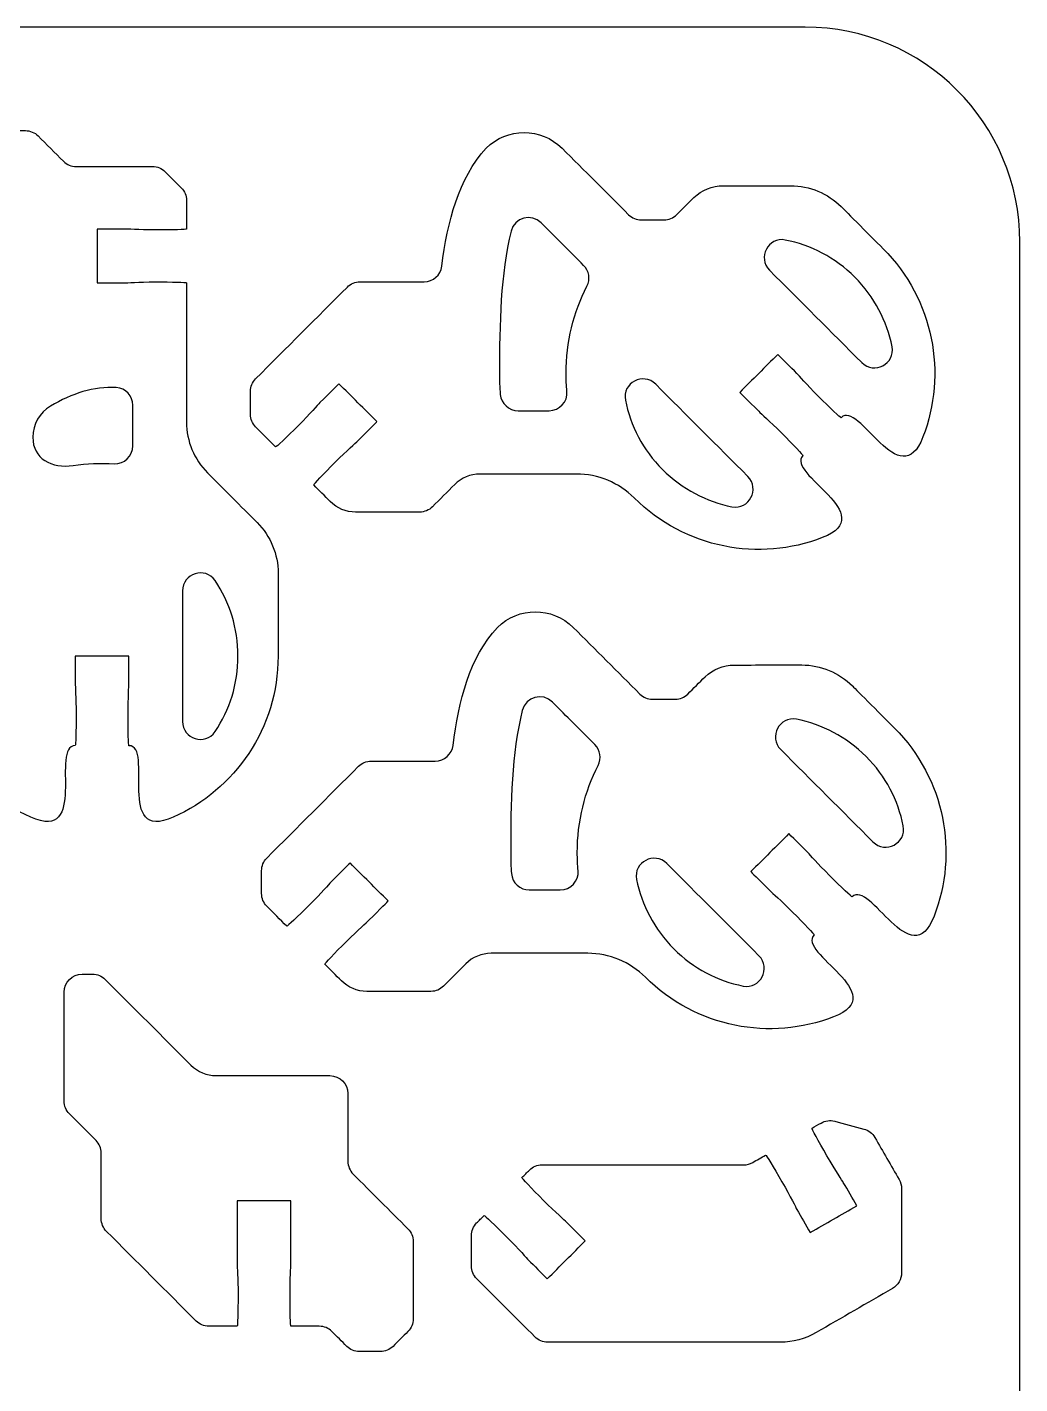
# Model space of a CAD drawing. Extents: x 0 to 400, y 230 to 450.
# Drawn here: x 344.5 to 400, y 374.2 to 450 of the extents above; entities that cross this region are included whole.
import ezdxf

# ---------------------------------------------------------------- set-up
doc = ezdxf.new("R2010")
doc.units = 0
doc.header["$MEASUREMENT"] = 0
doc.layers.add('DEFAULT', color=18, linetype='CONTINUOUS')

msp = doc.modelspace()

# ---------------------------------------------------------------- linework, layer by layer
at = {"layer": 'DEFAULT', "color": 1}
for points, knots in [([(388, 230), (352.667, 230), (317.334, 230), (282, 230), (275.373, 230), (270, 235.372), (270, 242), (270, 307.333), (270, 372.667), (270, 438), (270, 444.628), (275.373, 450), (282, 450), (317.334, 450), (352.667, 450), (388, 450), (394.627, 450), (400, 444.628), (400, 438), (400, 372.667), (400, 307.333), (400, 242), (400, 235.372), (394.627, 230), (388, 230)], [0, 0, 0, 0, 300.472, 300.472, 300.472, 301.472, 301.472, 301.472, 857.062, 857.062, 857.062, 858.062, 858.062, 858.062, 1158.534, 1158.534, 1158.534, 1159.534, 1159.534, 1159.534, 1715.124, 1715.124, 1715.124, 1716.124, 1716.124, 1716.124, 1716.124]), ([(352.69, 405.871), (356.137, 407.398), (358.55, 410.859), (358.55, 414.87), (358.55, 416.027), (358.554, 419.502), (358.554, 419.502), (358.55, 420.561), (358.13, 421.58), (357.382, 422.332), (356.457, 423.256), (355.531, 424.18), (354.606, 425.104), (353.858, 425.856), (353.435, 426.875), (353.435, 427.934), (353.435, 430.529), (353.435, 433.124), (353.435, 435.719), (353.407, 435.748), (352.637, 435.772), (351.685, 435.772), (350.718, 435.769), (350.147, 435.719), (349.935, 435.719), (349.435, 435.719), (348.936, 435.719), (348.436, 435.719), (348.436, 436.721), (348.436, 437.723), (348.436, 438.725), (348.436, 438.725), (349.06, 438.722), (349.935, 438.722), (350.147, 438.725), (350.718, 438.672), (351.685, 438.672), (352.652, 438.676), (353.435, 438.693), (353.435, 438.725), (353.434, 439.259), (353.432, 439.793), (353.431, 440.326), (353.431, 440.587), (353.326, 440.838), (353.142, 441.022), (352.843, 441.322), (352.543, 441.621), (352.244, 441.921), (352.055, 442.109), (351.8, 442.215), (351.533, 442.215), (350.111, 442.215), (348.688, 442.215), (347.266, 442.215), (347.001, 442.215), (346.746, 442.32), (346.559, 442.508), (346.086, 442.98), (345.614, 443.453), (345.141, 443.926), (344.953, 444.113), (344.699, 444.219), (344.434, 444.219), (343.905, 444.219), (343.377, 444.219), (342.848, 444.219), (342.82, 444.219), (342.799, 443.435), (342.799, 442.469), (342.799, 441.502), (342.848, 440.931), (342.848, 440.719), (342.848, 440.219), (342.848, 439.719), (342.848, 439.22), (341.847, 439.22), (340.846, 439.22), (339.846, 439.22), (339.846, 439.719), (339.846, 440.219), (339.846, 440.719), (339.846, 440.931), (339.895, 441.502), (339.895, 442.469), (339.895, 443.435), (339.874, 444.219), (339.846, 444.219), (339.317, 444.219), (338.788, 444.219), (338.259, 444.219), (337.994, 444.219), (337.74, 444.113), (337.553, 443.926), (337.277, 443.651), (337.001, 443.376), (336.725, 443.101), (336.537, 442.913), (336.431, 442.658), (336.431, 442.393), (336.431, 441.006), (336.431, 439.619), (336.431, 438.232), (336.431, 437.172), (336.852, 436.154), (337.602, 435.404), (338.626, 434.38), (339.65, 433.356), (340.674, 432.332), (341.424, 431.582), (341.846, 430.564), (341.845, 429.502), (341.844, 428.262), (341.843, 427.022), (341.842, 425.782), (341.842, 424.723), (341.423, 423.704), (340.671, 422.952), (340.462, 422.743), (340.253, 422.534), (340.043, 422.324), (339.292, 421.573), (338.876, 420.557), (338.872, 419.495), (338.872, 419.495), (338.876, 416.02), (338.876, 414.863), (338.876, 410.856), (341.289, 407.395), (344.735, 405.871), (347.97, 404.442), (345.801, 409.871), (347.215, 409.871), (347.24, 409.896), (347.265, 410.665), (347.265, 411.618), (347.265, 412.588), (347.215, 413.159), (347.212, 413.371), (347.212, 414.242), (347.215, 414.87), (347.215, 414.87), (348.216, 414.869), (349.217, 414.868), (350.217, 414.867), (350.217, 414.368), (350.217, 413.87), (350.217, 413.371), (350.214, 413.159), (350.168, 412.588), (350.168, 411.618), (350.168, 410.665), (350.189, 409.896), (350.217, 409.868), (351.632, 409.871), (349.459, 404.439), (352.69, 405.871)], [1, 1, 1, 1, 2, 2, 2, 3, 3, 3, 4, 4, 4, 15.122792, 15.122792, 15.122792, 16.122792, 16.122792, 16.122792, 38.192792, 38.192792, 38.192792, 39.192792, 39.192792, 39.192792, 40.192792, 40.192792, 40.192792, 44.442792, 44.442792, 44.442792, 52.962792, 52.962792, 52.962792, 53.962792, 53.962792, 53.962792, 54.962792, 54.962792, 54.962792, 55.962792, 55.962792, 55.962792, 60.501803, 60.501803, 60.501803, 61.501803, 61.501803, 61.501803, 65.102391, 65.102391, 65.102391, 66.102391, 66.102391, 66.102391, 78.198391, 78.198391, 78.198391, 79.198391, 79.198391, 79.198391, 84.883529, 84.883529, 84.883529, 85.883529, 85.883529, 85.883529, 90.379529, 90.379529, 90.379529, 91.379529, 91.379529, 91.379529, 92.379529, 92.379529, 92.379529, 96.629529, 96.629529, 96.629529, 105.139529, 105.139529, 105.139529, 109.389529, 109.389529, 109.389529, 110.389529, 110.389529, 110.389529, 111.389529, 111.389529, 111.389529, 115.887529, 115.887529, 115.887529, 116.887529, 116.887529, 116.887529, 120.202448, 120.202448, 120.202448, 121.202448, 121.202448, 121.202448, 132.995448, 132.995448, 132.995448, 133.995448, 133.995448, 133.995448, 146.307592, 146.307592, 146.307592, 147.307592, 147.307592, 147.307592, 157.854595, 157.854595, 157.854595, 158.854595, 158.854595, 158.854595, 161.371895, 161.371895, 161.371895, 162.371895, 162.371895, 162.371895, 163.371895, 163.371895, 163.371895, 164.371895, 164.371895, 164.371895, 165.371895, 165.371895, 165.371895, 166.371895, 166.371895, 166.371895, 167.371895, 167.371895, 167.371895, 168.371895, 168.371895, 168.371895, 176.881901, 176.881901, 176.881901, 181.121901, 181.121901, 181.121901, 182.121901, 182.121901, 182.121901, 183.121901, 183.121901, 183.121901, 184.121901, 184.121901, 184.121901, 184.121901]), ([(357.005, 429.655), (357.005, 429.229), (357.005, 428.804), (357.005, 428.378), (357.005, 428.113), (357.111, 427.863), (357.295, 427.676), (357.667, 427.301), (358.04, 426.926), (358.413, 426.55), (358.452, 426.55), (359.016, 427.076), (359.69, 427.75), (360.374, 428.434), (360.738, 428.875), (360.889, 429.027), (361.507, 429.641), (361.948, 430.085), (361.948, 430.085), (362.657, 429.379), (363.366, 428.672), (364.075, 427.965), (364.075, 427.965), (363.631, 427.517), (363.01, 426.9), (362.865, 426.755), (362.428, 426.381), (361.743, 425.7), (361.073, 425.034), (360.54, 424.469), (360.54, 424.43), (360.849, 424.121), (361.159, 423.812), (361.468, 423.502), (361.842, 423.129), (362.346, 422.913), (362.883, 422.913), (364.077, 422.913), (365.272, 422.913), (366.467, 422.913), (366.731, 422.913), (366.985, 423.019), (367.176, 423.213), (367.59, 423.627), (368.004, 424.041), (368.418, 424.455), (368.792, 424.829), (369.3, 425.037), (369.825, 425.041), (371.627, 425.041), (373.428, 425.041), (375.23, 425.041), (376.44, 425.037), (377.594, 424.557), (378.451, 423.704), (381.291, 420.871), (385.443, 420.126), (388.96, 421.488), (392.255, 422.762), (386.882, 425.069), (387.881, 426.067), (387.881, 426.102), (387.351, 426.667), (386.678, 427.341), (385.997, 428.025), (385.556, 428.392), (385.408, 428.544), (384.79, 429.158), (384.346, 429.602), (384.346, 429.602), (385.055, 430.309), (385.764, 431.015), (386.473, 431.722), (386.826, 431.369), (387.178, 431.017), (387.531, 430.664), (387.676, 430.512), (388.05, 430.078), (388.731, 429.394), (389.408, 428.717), (389.965, 428.187), (390.008, 428.187), (391.006, 429.189), (393.306, 423.816), (394.583, 427.111), (395.941, 430.629), (395.201, 434.784), (392.364, 437.621), (391.546, 438.439), (390.018, 439.974), (390.018, 439.974), (389.267, 440.718), (388.247, 441.141), (387.189, 441.145), (385.931, 441.144), (384.673, 441.143), (383.414, 441.141), (382.808, 441.145), (382.225, 440.909), (381.788, 440.485), (381.466, 440.164), (381.144, 439.843), (380.821, 439.522), (380.634, 439.339), (380.384, 439.233), (380.119, 439.233), (379.694, 439.233), (379.268, 439.233), (378.842, 439.233), (378.578, 439.233), (378.327, 439.339), (378.14, 439.522), (376.9, 440.76), (375.659, 441.999), (374.419, 443.237), (373.247, 444.408), (371.349, 444.408), (370.178, 443.237), (368.636, 441.569), (368.007, 439.115), (367.702, 436.652), (367.64, 436.152), (367.216, 435.776), (366.711, 435.776), (365.517, 435.776), (364.322, 435.776), (363.128, 435.776), (362.862, 435.776), (362.608, 435.67), (362.421, 435.483), (360.713, 433.775), (359.005, 432.067), (357.297, 430.359), (357.111, 430.172), (357.005, 429.919), (357.005, 429.655)], [1, 1, 1, 1, 4.62, 4.62, 4.62, 5.62, 5.62, 5.62, 10.117221, 10.117221, 10.117221, 11.117221, 11.117221, 11.117221, 12.117221, 12.117221, 12.117221, 13.117221, 13.117221, 13.117221, 21.630799, 21.630799, 21.630799, 22.630799, 22.630799, 22.630799, 23.630799, 23.630799, 23.630799, 24.630799, 24.630799, 24.630799, 28.35018, 28.35018, 28.35018, 29.35018, 29.35018, 29.35018, 39.51018, 39.51018, 39.51018, 40.51018, 40.51018, 40.51018, 45.488212, 45.488212, 45.488212, 46.488212, 46.488212, 46.488212, 61.808212, 61.808212, 61.808212, 62.808212, 62.808212, 62.808212, 63.808212, 63.808212, 63.808212, 64.808212, 64.808212, 64.808212, 65.808212, 65.808212, 65.808212, 66.808212, 66.808212, 66.808212, 67.808212, 67.808212, 67.808212, 76.32179, 76.32179, 76.32179, 80.56443, 80.56443, 80.56443, 81.56443, 81.56443, 81.56443, 82.56443, 82.56443, 82.56443, 83.56443, 83.56443, 83.56443, 84.56443, 84.56443, 84.56443, 85.56443, 85.56443, 85.56443, 86.56443, 86.56443, 86.56443, 97.264435, 97.264435, 97.264435, 98.264435, 98.264435, 98.264435, 102.132315, 102.132315, 102.132315, 103.132315, 103.132315, 103.132315, 106.752315, 106.752315, 106.752315, 107.752315, 107.752315, 107.752315, 122.658133, 122.658133, 122.658133, 123.658133, 123.658133, 123.658133, 124.658133, 124.658133, 124.658133, 125.658133, 125.658133, 125.658133, 135.817133, 135.817133, 135.817133, 136.817133, 136.817133, 136.817133, 157.355757, 157.355757, 157.355757, 158.355757, 158.355757, 158.355757, 158.355757]), ([(370.922, 430.66), (370.922, 433.419), (370.979, 436.22), (371.572, 438.608), (371.762, 439.363), (372.7, 439.624), (373.254, 439.074), (374.045, 438.282), (374.835, 437.489), (375.625, 436.696), (375.932, 436.389), (376.006, 435.924), (375.808, 435.536), (375.061, 434.079), (374.644, 432.417), (374.644, 430.66), (374.644, 430.322), (374.662, 429.983), (374.687, 429.651), (374.747, 429.076), (374.277, 428.582), (373.695, 428.579), (373.118, 428.579), (372.541, 428.579), (371.963, 428.579), (371.445, 428.579), (371.007, 428.978), (370.968, 429.489), (370.933, 429.881), (370.922, 430.265), (370.922, 430.66)], [1, 1, 1, 1, 2, 2, 2, 3, 3, 3, 12.517668, 12.517668, 12.517668, 13.517668, 13.517668, 13.517668, 14.517668, 14.517668, 14.517668, 15.517668, 15.517668, 15.517668, 16.517668, 16.517668, 16.517668, 21.427668, 21.427668, 21.427668, 22.427668, 22.427668, 22.427668, 23.427668, 23.427668, 23.427668, 23.427668]), ([(386.893, 438.111), (388.321, 437.832), (389.683, 437.134), (390.78, 436.037), (391.881, 434.936), (392.58, 433.574), (392.858, 432.153), (393.049, 431.19), (391.856, 430.572), (391.165, 431.267), (389.447, 432.985), (387.729, 434.703), (386.011, 436.421), (385.316, 437.113), (385.937, 438.302), (386.893, 438.111)], [1, 1, 1, 1, 2, 2, 2, 3, 3, 3, 4, 4, 4, 24.66166, 24.66166, 24.66166, 25.66166, 25.66166, 25.66166, 25.66166]), ([(379.65, 430.054), (381.366, 428.338), (383.082, 426.622), (384.797, 424.907), (385.489, 424.208), (384.875, 423.016), (383.912, 423.213), (382.49, 423.495), (381.135, 424.19), (380.035, 425.291), (378.934, 426.388), (378.243, 427.743), (377.957, 429.165), (377.763, 430.128), (378.955, 430.749), (379.65, 430.054)], [0, 0, 0, 0, 20.633376, 20.633376, 20.633376, 21.633376, 21.633376, 21.633376, 22.633376, 22.633376, 22.633376, 23.633376, 23.633376, 23.633376, 24.633376, 24.633376, 24.633376, 24.633376]), ([(345.829, 428.832), (347.028, 429.534), (348.256, 429.943), (349.512, 429.873), (350.034, 429.844), (350.433, 429.396), (350.433, 428.878), (350.433, 428.123), (350.433, 427.369), (350.433, 426.614), (350.433, 426.046), (349.96, 425.581), (349.392, 425.616), (348.626, 425.665), (347.861, 425.63), (347.102, 425.517), (345.906, 425.334), (344.841, 425.893), (344.845, 427.103), (344.845, 427.812), (345.219, 428.472), (345.829, 428.832)], [1, 1, 1, 1, 2, 2, 2, 3, 3, 3, 9.416, 9.416, 9.416, 10.416, 10.416, 10.416, 11.416, 11.416, 11.416, 12.416, 12.416, 12.416, 13.416, 13.416, 13.416, 13.416]), ([(353.209, 411.226), (353.209, 413.656), (353.209, 416.085), (353.209, 418.514), (353.213, 419.495), (354.49, 419.897), (355.033, 419.086), (355.841, 417.879), (356.313, 416.423), (356.31, 414.87), (356.31, 413.315), (355.844, 411.858), (355.033, 410.655), (354.486, 409.84), (353.213, 410.245), (353.209, 411.226)], [1, 1, 1, 1, 21.66, 21.66, 21.66, 22.66, 22.66, 22.66, 23.66, 23.66, 23.66, 24.66, 24.66, 24.66, 25.66, 25.66, 25.66, 25.66]), ([(357.63, 402.887), (357.63, 402.461), (357.63, 402.035), (357.63, 401.61), (357.63, 401.345), (357.736, 401.095), (357.919, 400.908), (358.292, 400.533), (358.665, 400.157), (359.037, 399.782), (359.076, 399.782), (359.641, 400.308), (360.314, 400.982), (360.999, 401.666), (361.362, 402.107), (361.514, 402.259), (362.131, 402.873), (362.572, 403.317), (362.572, 403.317), (363.281, 402.61), (363.99, 401.904), (364.7, 401.197), (364.7, 401.197), (364.255, 400.749), (363.634, 400.132), (363.489, 399.987), (363.052, 399.613), (362.368, 398.932), (361.697, 398.265), (361.165, 397.701), (361.165, 397.662), (361.474, 397.353), (361.783, 397.044), (362.092, 396.734), (362.466, 396.36), (362.971, 396.145), (363.507, 396.145), (364.702, 396.145), (365.897, 396.145), (367.091, 396.145), (367.356, 396.145), (367.61, 396.251), (367.8, 396.445), (368.214, 396.859), (368.628, 397.273), (369.042, 397.687), (369.416, 398.061), (369.924, 398.269), (370.45, 398.272), (372.251, 398.272), (374.053, 398.272), (375.854, 398.272), (377.064, 398.269), (378.218, 397.789), (379.075, 396.935), (381.915, 394.103), (386.067, 393.358), (389.584, 394.72), (392.879, 395.993), (387.507, 398.301), (388.505, 399.299), (388.505, 399.334), (387.976, 399.899), (387.302, 400.573), (386.621, 401.257), (386.18, 401.624), (386.032, 401.776), (385.415, 402.389), (384.97, 402.834), (384.97, 402.834), (385.679, 403.541), (386.388, 404.247), (387.097, 404.954), (387.45, 404.601), (387.803, 404.248), (388.156, 403.896), (388.3, 403.744), (388.674, 403.31), (389.355, 402.626), (390.032, 401.948), (390.59, 401.419), (390.632, 401.419), (391.631, 402.421), (393.931, 397.048), (395.208, 400.343), (396.566, 403.86), (395.825, 408.016), (392.989, 410.852), (392.17, 411.671), (390.643, 413.206), (390.643, 413.206), (389.891, 413.95), (388.872, 414.373), (387.814, 414.377), (386.555, 414.376), (385.297, 414.374), (384.039, 414.373), (383.432, 414.377), (382.85, 414.14), (382.412, 413.717), (382.09, 413.396), (381.768, 413.075), (381.446, 412.754), (381.259, 412.571), (381.008, 412.465), (380.744, 412.465), (380.318, 412.465), (379.892, 412.465), (379.467, 412.465), (379.202, 412.465), (378.952, 412.571), (378.765, 412.754), (377.524, 413.992), (376.284, 415.23), (375.043, 416.469), (373.872, 417.64), (371.974, 417.64), (370.803, 416.469), (369.261, 414.801), (368.632, 412.346), (368.327, 409.884), (368.265, 409.384), (367.841, 409.007), (367.336, 409.007), (366.141, 409.007), (364.947, 409.007), (363.752, 409.007), (363.487, 409.007), (363.232, 408.902), (363.045, 408.715), (361.337, 407.007), (359.629, 405.299), (357.922, 403.591), (357.735, 403.404), (357.63, 403.151), (357.63, 402.887)], [1, 1, 1, 1, 4.62, 4.62, 4.62, 5.62, 5.62, 5.62, 10.117221, 10.117221, 10.117221, 11.117221, 11.117221, 11.117221, 12.117221, 12.117221, 12.117221, 13.117221, 13.117221, 13.117221, 21.630799, 21.630799, 21.630799, 22.630799, 22.630799, 22.630799, 23.630799, 23.630799, 23.630799, 24.630799, 24.630799, 24.630799, 28.35018, 28.35018, 28.35018, 29.35018, 29.35018, 29.35018, 39.51018, 39.51018, 39.51018, 40.51018, 40.51018, 40.51018, 45.488212, 45.488212, 45.488212, 46.488212, 46.488212, 46.488212, 61.808212, 61.808212, 61.808212, 62.808212, 62.808212, 62.808212, 63.808212, 63.808212, 63.808212, 64.808212, 64.808212, 64.808212, 65.808212, 65.808212, 65.808212, 66.808212, 66.808212, 66.808212, 67.808212, 67.808212, 67.808212, 76.32179, 76.32179, 76.32179, 80.56443, 80.56443, 80.56443, 81.56443, 81.56443, 81.56443, 82.56443, 82.56443, 82.56443, 83.56443, 83.56443, 83.56443, 84.56443, 84.56443, 84.56443, 85.56443, 85.56443, 85.56443, 86.56443, 86.56443, 86.56443, 97.264435, 97.264435, 97.264435, 98.264435, 98.264435, 98.264435, 102.132315, 102.132315, 102.132315, 103.132315, 103.132315, 103.132315, 106.752315, 106.752315, 106.752315, 107.752315, 107.752315, 107.752315, 122.658133, 122.658133, 122.658133, 123.658133, 123.658133, 123.658133, 124.658133, 124.658133, 124.658133, 125.658133, 125.658133, 125.658133, 135.817133, 135.817133, 135.817133, 136.817133, 136.817133, 136.817133, 157.355757, 157.355757, 157.355757, 158.355757, 158.355757, 158.355757, 158.355757]), ([(371.547, 403.892), (371.547, 406.651), (371.603, 409.452), (372.196, 411.84), (372.387, 412.595), (373.325, 412.856), (373.879, 412.306), (374.669, 411.513), (375.459, 410.721), (376.249, 409.928), (376.556, 409.621), (376.63, 409.156), (376.433, 408.768), (375.685, 407.311), (375.269, 405.649), (375.269, 403.892), (375.269, 403.554), (375.286, 403.215), (375.311, 402.883), (375.371, 402.308), (374.902, 401.814), (374.32, 401.811), (373.742, 401.811), (373.165, 401.811), (372.588, 401.811), (372.069, 401.811), (371.632, 402.209), (371.593, 402.721), (371.558, 403.113), (371.547, 403.497), (371.547, 403.892)], [1, 1, 1, 1, 2, 2, 2, 3, 3, 3, 12.517668, 12.517668, 12.517668, 13.517668, 13.517668, 13.517668, 14.517668, 14.517668, 14.517668, 15.517668, 15.517668, 15.517668, 16.517668, 16.517668, 16.517668, 21.427668, 21.427668, 21.427668, 22.427668, 22.427668, 22.427668, 23.427668, 23.427668, 23.427668, 23.427668]), ([(387.517, 411.343), (388.946, 411.064), (390.308, 410.366), (391.405, 409.269), (392.505, 408.168), (393.204, 406.806), (393.483, 405.384), (393.673, 404.421), (392.481, 403.804), (391.789, 404.499), (390.071, 406.217), (388.353, 407.935), (386.635, 409.653), (385.94, 410.344), (386.561, 411.533), (387.517, 411.343)], [1, 1, 1, 1, 2, 2, 2, 3, 3, 3, 4, 4, 4, 24.66166, 24.66166, 24.66166, 25.66166, 25.66166, 25.66166, 25.66166]), ([(380.275, 403.285), (381.99, 401.57), (383.706, 399.854), (385.422, 398.138), (386.113, 397.44), (385.499, 396.247), (384.536, 396.445), (383.115, 396.727), (381.76, 397.422), (380.659, 398.523), (379.559, 399.62), (378.867, 400.975), (378.581, 402.396), (378.387, 403.359), (379.58, 403.98), (380.275, 403.285)], [1, 1, 1, 1, 21.633376, 21.633376, 21.633376, 22.633376, 22.633376, 22.633376, 23.633376, 23.633376, 23.633376, 24.633376, 24.633376, 24.633376, 25.633376, 25.633376, 25.633376, 25.633376]), ([(366.096, 377.855), (366.096, 379.296), (366.096, 380.737), (366.096, 382.178), (366.096, 382.443), (365.99, 382.697), (365.803, 382.884), (364.783, 383.904), (363.764, 384.924), (362.744, 385.943), (362.557, 386.13), (362.452, 386.385), (362.452, 386.65), (362.452, 387.913), (362.452, 389.176), (362.452, 390.439), (362.452, 390.992), (362.004, 391.439), (361.451, 391.439), (359.332, 391.439), (357.212, 391.439), (355.092, 391.439), (354.562, 391.439), (354.053, 391.65), (353.678, 392.025), (352.081, 393.622), (350.484, 395.219), (348.887, 396.816), (348.7, 397.003), (348.446, 397.108), (348.18, 397.108), (347.985, 397.108), (347.79, 397.108), (347.594, 397.108), (347.042, 397.108), (346.594, 396.661), (346.594, 396.108), (346.594, 394.077), (346.594, 392.046), (346.594, 390.016), (346.594, 389.75), (346.7, 389.496), (346.887, 389.308), (347.383, 388.812), (347.88, 388.316), (348.376, 387.82), (348.563, 387.632), (348.669, 387.378), (348.669, 387.113), (348.669, 385.892), (348.669, 384.671), (348.669, 383.45), (348.669, 383.185), (348.774, 382.931), (348.961, 382.743), (350.631, 381.073), (352.301, 379.404), (353.971, 377.734), (354.158, 377.547), (354.412, 377.441), (354.678, 377.441), (355.206, 377.441), (355.735, 377.441), (356.264, 377.441), (356.292, 377.441), (356.313, 378.224), (356.313, 379.191), (356.313, 380.157), (356.264, 380.729), (356.264, 380.941), (356.264, 382.107), (356.264, 383.274), (356.264, 384.44), (357.265, 384.44), (358.265, 384.44), (359.266, 384.44), (359.266, 383.274), (359.266, 382.107), (359.266, 380.941), (359.266, 380.729), (359.217, 380.157), (359.217, 379.191), (359.217, 378.224), (359.238, 377.441), (359.266, 377.441), (359.795, 377.441), (360.323, 377.441), (360.852, 377.441), (361.117, 377.441), (361.372, 377.336), (361.559, 377.148), (361.835, 376.872), (362.112, 376.596), (362.388, 376.319), (362.575, 376.132), (362.83, 376.026), (363.095, 376.026), (363.486, 376.026), (363.876, 376.026), (364.267, 376.026), (364.532, 376.026), (364.787, 376.132), (364.974, 376.319), (365.25, 376.596), (365.527, 376.872), (365.803, 377.148), (365.99, 377.336), (366.096, 377.59), (366.096, 377.855)], [1, 1, 1, 1, 13.252, 13.252, 13.252, 14.252, 14.252, 14.252, 26.513232, 26.513232, 26.513232, 27.513232, 27.513232, 27.513232, 38.254232, 38.254232, 38.254232, 39.254232, 39.254232, 39.254232, 57.281232, 57.281232, 57.281232, 58.281232, 58.281232, 58.281232, 77.485545, 77.485545, 77.485545, 78.485545, 78.485545, 78.485545, 80.146545, 80.146545, 80.146545, 81.146545, 81.146545, 81.146545, 98.417545, 98.417545, 98.417545, 99.417545, 99.417545, 99.417545, 105.384819, 105.384819, 105.384819, 106.384819, 106.384819, 106.384819, 116.765819, 116.765819, 116.765819, 117.765819, 117.765819, 117.765819, 137.846944, 137.846944, 137.846944, 138.846944, 138.846944, 138.846944, 143.342944, 143.342944, 143.342944, 144.342944, 144.342944, 144.342944, 145.342944, 145.342944, 145.342944, 155.262944, 155.262944, 155.262944, 163.772944, 163.772944, 163.772944, 173.692944, 173.692944, 173.692944, 174.692944, 174.692944, 174.692944, 175.692944, 175.692944, 175.692944, 180.188944, 180.188944, 180.188944, 181.188944, 181.188944, 181.188944, 184.512346, 184.512346, 184.512346, 185.512346, 185.512346, 185.512346, 188.834346, 188.834346, 188.834346, 189.834346, 189.834346, 189.834346, 193.157748, 193.157748, 193.157748, 194.157748, 194.157748, 194.157748, 194.157748]), ([(369.349, 382.502), (369.349, 381.938), (369.349, 381.374), (369.349, 380.81), (369.349, 380.542), (369.455, 380.288), (369.645, 380.101), (370.732, 379.015), (371.819, 377.93), (372.905, 376.844), (373.093, 376.657), (373.347, 376.552), (373.612, 376.552), (377.946, 376.552), (382.28, 376.552), (386.615, 376.552), (387.317, 376.552), (388.006, 376.737), (388.615, 377.088), (390.039, 377.91), (391.463, 378.732), (392.888, 379.555), (393.197, 379.733), (393.387, 380.063), (393.387, 380.421), (393.387, 381.992), (393.387, 383.564), (393.387, 385.135), (393.387, 385.311), (393.341, 385.483), (393.253, 385.635), (392.801, 386.419), (392.348, 387.202), (391.895, 387.985), (391.765, 388.218), (391.546, 388.388), (391.288, 388.458), (390.743, 388.604), (390.197, 388.75), (389.651, 388.896), (389.397, 388.963), (389.122, 388.927), (388.893, 388.793), (388.724, 388.696), (388.554, 388.598), (388.385, 388.501), (388.364, 388.49), (388.734, 387.798), (389.218, 386.962), (389.701, 386.123), (390.092, 385.548), (390.135, 385.47), (390.385, 385.037), (390.636, 384.605), (390.886, 384.172), (390.02, 383.672), (389.153, 383.172), (388.286, 382.673), (388.037, 383.105), (387.788, 383.538), (387.538, 383.971), (387.492, 384.048), (387.189, 384.673), (386.706, 385.512), (386.226, 386.342), (385.82, 387.001), (385.789, 387.001), (385.55, 386.864), (385.31, 386.726), (385.071, 386.588), (384.92, 386.501), (384.748, 386.454), (384.572, 386.454), (380.815, 386.454), (377.058, 386.454), (373.3, 386.454), (373.036, 386.454), (372.783, 386.35), (372.596, 386.163), (372.457, 386.024), (372.318, 385.884), (372.178, 385.745), (372.157, 385.724), (372.697, 385.156), (373.381, 384.472), (374.066, 383.787), (374.591, 383.332), (374.651, 383.269), (375.005, 382.916), (375.359, 382.563), (375.713, 382.21), (375.007, 381.504), (374.3, 380.797), (373.593, 380.09), (373.239, 380.443), (372.885, 380.796), (372.531, 381.149), (372.471, 381.212), (372.013, 381.738), (371.332, 382.422), (370.658, 383.096), (370.093, 383.625), (370.058, 383.625), (369.919, 383.486), (369.781, 383.348), (369.642, 383.209), (369.455, 383.022), (369.349, 382.767), (369.349, 382.502)], [1, 1, 1, 1, 5.796, 5.796, 5.796, 6.796, 6.796, 6.796, 19.856971, 19.856971, 19.856971, 20.856971, 20.856971, 20.856971, 57.715971, 57.715971, 57.715971, 58.715971, 58.715971, 58.715971, 72.701771, 72.701771, 72.701771, 73.701771, 73.701771, 73.701771, 87.064771, 87.064771, 87.064771, 88.064771, 88.064771, 88.064771, 95.759233, 95.759233, 95.759233, 96.759233, 96.759233, 96.759233, 101.562065, 101.562065, 101.562065, 102.562065, 102.562065, 102.562065, 104.224142, 104.224142, 104.224142, 105.224142, 105.224142, 105.224142, 106.224142, 106.224142, 106.224142, 110.476118, 110.476118, 110.476118, 118.983726, 118.983726, 118.983726, 123.230702, 123.230702, 123.230702, 124.230702, 124.230702, 124.230702, 125.230702, 125.230702, 125.230702, 127.576833, 127.576833, 127.576833, 128.576833, 128.576833, 128.576833, 160.528833, 160.528833, 160.528833, 161.528833, 161.528833, 161.528833, 163.201847, 163.201847, 163.201847, 164.201847, 164.201847, 164.201847, 165.201847, 165.201847, 165.201847, 169.451565, 169.451565, 169.451565, 177.950988, 177.950988, 177.950988, 182.200706, 182.200706, 182.200706, 183.200706, 183.200706, 183.200706, 184.200706, 184.200706, 184.200706, 185.869478, 185.869478, 185.869478, 186.869478, 186.869478, 186.869478, 186.869478])]:
    msp.add_open_spline(points, degree=3, knots=knots, dxfattribs=at)

doc.saveas('drawing.dxf')
